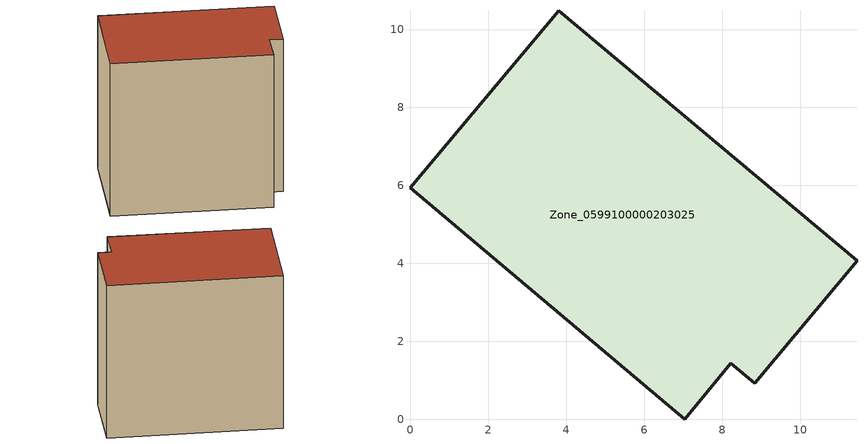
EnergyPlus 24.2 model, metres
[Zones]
Zone_0599100000203025
 floor ground (C_G): 0,5.94 3.81,10.48 11.46,4.06 8.84,0.92 8.22,1.43 7.04,0 z0
 wall outside (C_F): 3.81,10.48 0,5.94 7.04,0 8.22,1.43 8.84,0.92 11.46,4.06 3.81,10.48 z0:9.59
 roof outside (C_R): 11.46,4.06 3.81,10.48 0,5.94 7.04,0 8.22,1.43 8.84,0.92 z9.59
[BUILDING]
Pand.0599100000203025: North Axis=0; Terrain=City; Loads Convergence Tolerance Value=0.04; Temperature Convergence Tolerance Value=0.4; Solar Distribution=FullExterior; Maximum Number of Warmup Days=25; Minimum Number of Warmup Days=1
[Site:Location]
Rotterdam.The.Hague.AP_ZH_NLD Design_Conditions: Latitude=51.96; Longitude=4.45; Time Zone=1; Elevation=-4.5
[SITE:GROUNDTEMPERATURE:BUILDINGSURFACE]
18, 18, 18, 18, 18, 18, 18, 18, 18, 18, 18, 18
[MATERIAL] Thermal Absorptance=0.9; Solar Absorptance=0.7; Visible Absorptance=0.7
Name | Roughness | Thickness | Conductivity | Density | Specific Heat
G.TI.1946 | MediumSmooth | 0.15 | 1 | 540 | 1210
F.TI.1946 | Rough | 0.3 | 0.857143 | 1920 | 840
R.TI.1946 | MediumRough | 0.2 | 0.1 | 1500 | 1000
[CONSTRUCTION]
C_G: G.TI.1946
C_F: F.TI.1946
C_R: R.TI.1946
[ZONE]
Zone_0599100000203025: Type=1; Multiplier=1; Ceiling Height=Autocalculate; Volume=Autocalculate; Floor Area=autocalculate; Part of Total Floor Area=Yes
[ZONEINFILTRATION:DESIGNFLOWRATE]
Infil_Zone_0599100000203025: Zone or ZoneList or Space or SpaceList=Zone_0599100000203025; Schedule=AlwaysOn; Design Flow Rate Calculation Method=Flow/Area; Flow Rate per Floor Area=0.003; Constant Term Coefficient=1; Temperature Term Coefficient=0; Velocity Term Coefficient=0; Velocity Squared Term Coefficient=0
[HVACTEMPLATE:ZONE:IDEALLOADSAIRSYSTEM]
Zone_0599100000203025: Maximum Heating Supply Air Temperature=50; Minimum Cooling Supply Air Temperature=13; Maximum Heating Supply Air Humidity Ratio=0.0156; Minimum Cooling Supply Air Humidity Ratio=0.0077; Heating Limit=NoLimit; Cooling Limit=NoLimit; Dehumidification Control Type=ConstantSensibleHeatRatio; Cooling Sensible Heat Ratio=0.7; Dehumidification Setpoint=60; Humidification Control Type=None; Humidification Setpoint=30; Outdoor Air Method=None; Outdoor Air Flow Rate per Person=0.00944; Outdoor Air Flow Rate per Zone Floor Area=0; Outdoor Air Flow Rate per Zone=0; Demand Controlled Ventilation Type=None; Outdoor Air Economizer Type=NoEconomizer; Heat Recovery Type=None; Sensible Heat Recovery Effectiveness=0.7; Latent Heat Recovery Effectiveness=0.65
[ZONECONTROL:THERMOSTAT]
ThermostatControl_Zone_0599100000203025: Zone or ZoneList=Zone_0599100000203025; Control Type Schedule=DualSetpointControlType; Control 1=Thermostat_Zone_0599100000203025; Temperature Difference Between Cutout And Setpoint=0
[THERMOSTATSETPOINT:DUALSETPOINT]
Thermostat_Zone_0599100000203025: Heating Setpoint Temperature Schedule=HeatingSetpoint_Zone_0599100000203025; Cooling Setpoint Temperature Schedule=CoolingSetpoint_Zone_0599100000203025
[SCHEDULE:COMPACT]
HeatingSetpoint_Zone_0599100000203025: Through: 12/31, For: AllDays, Until: 24:00, 21
CoolingSetpoint_Zone_0599100000203025: Through: 12/31, For: AllDays, Until: 24:00, 24
DualSetpointControlType: Through: 12/31, For: AllDays, Until: 24:00, 4
AlwaysOn: Through: 12/31, For: AllDays, Until: 24:00, 1
